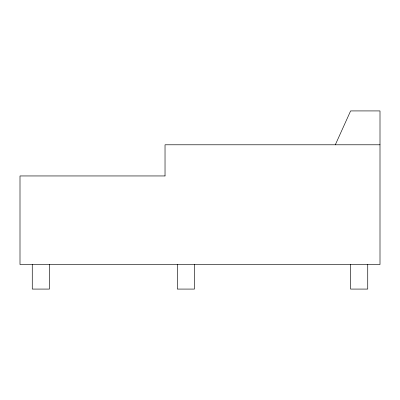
<?xml version="1.0" encoding="UTF-8"?>
<svg xmlns="http://www.w3.org/2000/svg" width="400" height="400" viewBox="0 0 400 400"><rect width="100%" height="100%" fill="white"/><g stroke="black" fill="none" stroke-linecap="round" stroke-linejoin="round"><path stroke-width="0.6" d="M335.29 144.85L350.62 110.92L380 110.92L380 264.54L20 264.54L20 175.95L165.03 175.95M380 144.785L165.03 144.785L165.03 175.97M367.73 264.54L367.73 289.08L350.55 289.08L350.55 264.54M194.48 264.54L194.48 289.08L177.3 289.08L177.3 264.54M49.45 264.54L49.45 289.08L32.27 289.08L32.27 264.54"/></g></svg>
